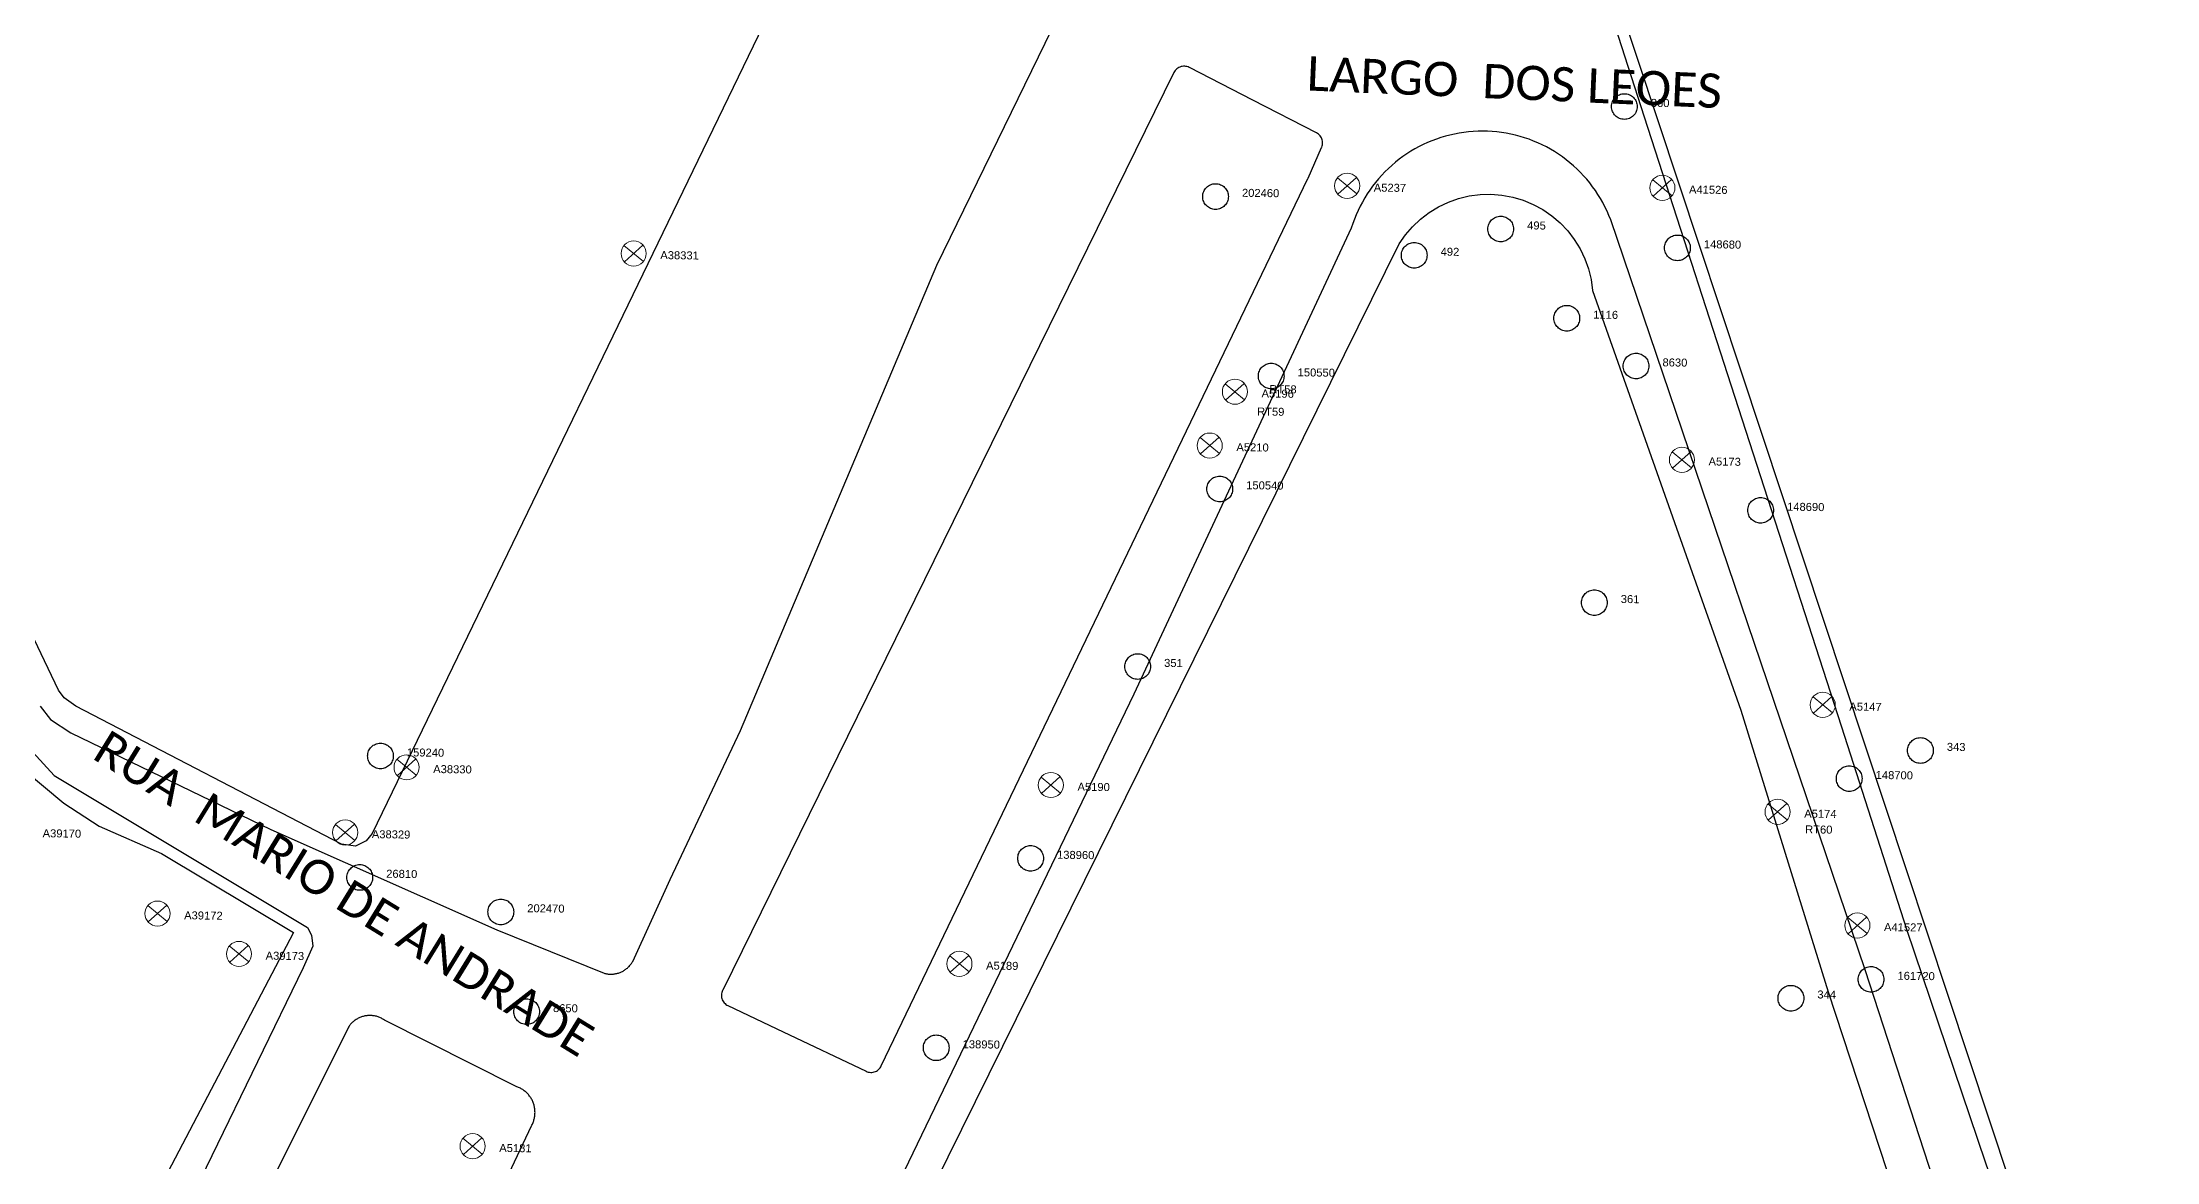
# Model space of a CAD drawing. Header units: millimetres. Extents: x 676447 to 689606, y 7455628 to 7463967.
# Drawn here: x 684855.3 to 685040.3, y 7460508.2 to 7460606.2 of the extents above; entities that cross this region are included whole.
import ezdxf

# ---------------------------------------------------------------- set-up
doc = ezdxf.new("R2010")
doc.units = ezdxf.units.MM
doc.header["$LTSCALE"] = 0.1
doc.header["$MEASUREMENT"] = 0
doc.linetypes.add('PHANTOM2', pattern=[1.25, 0.625, -0.125, 0.125, -0.125, 0.125, -0.125])
doc.layers.add('10.4-Postes', color=1, linetype='Continuous', lineweight=0)
for name, color, linetype in [('Caixas Subterrâneas', 5, 'Continuous'), ('LEGENDAS_INFRAESTRUTURAS', 7, 'Continuous'), ('MUB_MEIOFIO', 7, 'Continuous'), ('MUB_QUADRAS', 7, 'Continuous'), ('MUB_SEGMENTO', 7, 'Continuous'), ('NOS_DE_INFRAESTRUTURA', 7, 'Continuous')]:
    doc.layers.add(name, color=color, linetype=linetype)
doc.styles.add('Legend', font='calibri.ttf')
doc.styles.get("Standard").update_dxf_attribs({"font": 'arial.ttf'})

# ---------------------------------------------------------------- blocks, each defined once
blk = doc.blocks.new('PTPT')
at = {"layer": '10.4-Postes', "color": 1, "linetype": 'PHANTOM2'}
for points in [[(-0.0000079, 0.0000104), (0.0000075, -0.000002)], [(0.000007, 0.0000109), (-0.0000074, -0.0000025)]]:
    blk.add_lwpolyline(points, dxfattribs=at)
at = {"layer": '10.4-Postes', "color": 1}
blk.add_circle((-0.0000002, 0.0000042), 0.00000987, dxfattribs=at)
blk = doc.blocks.new('MHMZ')
at = {"linetype": 'PHANTOM2'}
blk.add_circle((0, 0), 0.0000101, dxfattribs=at)

msp = doc.modelspace()

# ---------------------------------------------------------------- linework, layer by layer
at = {"layer": 'MUB_MEIOFIO', "color": 253, "linetype": 'Continuous'}
for points in [[(685041.01, 7460462.75), (685033.14, 7460485.69), (685025.34, 7460508.07), (685018.44, 7460528.53), (685012.73, 7460546.23), (685004.66, 7460571.21), (684995.49, 7460599.62), (684989.78, 7460617.32)], [(684855.11, 7460548.09), (684856.01, 7460546.9), (684857.81, 7460545.76), (684875.3, 7460537.3), (684895.07, 7460528.51), (684904.46, 7460524.7), (684904.53, 7460524.68), (684904.6, 7460524.67), (684904.67, 7460524.65), (684904.75, 7460524.64), (684904.82, 7460524.63), (684904.9, 7460524.63), (684904.97, 7460524.62), (684905.05, 7460524.62), (684905.12, 7460524.62), (684905.2, 7460524.62), (684905.27, 7460524.63), (684905.35, 7460524.64), (684905.42, 7460524.65), (684905.49, 7460524.67), (684905.57, 7460524.68), (684905.64, 7460524.7), (684905.71, 7460524.72), (684905.78, 7460524.75), (684905.85, 7460524.77), (684905.92, 7460524.8), (684905.99, 7460524.83), (684906.06, 7460524.86), (684906.12, 7460524.9), (684906.19, 7460524.94), (684906.25, 7460524.98), (684906.31, 7460525.02), (684906.37, 7460525.06), (684906.43, 7460525.11), (684906.49, 7460525.16), (684906.54, 7460525.21), (684906.6, 7460525.26), (684906.65, 7460525.31), (684906.7, 7460525.37), (684906.75, 7460525.43), (684906.8, 7460525.49), (684906.84, 7460525.55), (684906.88, 7460525.61), (684906.92, 7460525.67), (684906.96, 7460525.74), (684910.24, 7460532.91), (684916.4, 7460545.95), (684933.56, 7460586.68), (684944.23, 7460608.55)], [(684961.22, 7460601.12), (684955.67, 7460603.97), (684955.65, 7460603.98), (684955.55, 7460604.02), (684955.45, 7460604.05), (684955.35, 7460604.07), (684955.25, 7460604.08), (684955.14, 7460604.08), (684955.04, 7460604.07), (684954.94, 7460604.05), (684954.84, 7460604.01), (684954.74, 7460603.97), (684954.65, 7460603.92), (684954.57, 7460603.85), (684954.49, 7460603.78), (684954.42, 7460603.7), (684954.36, 7460603.62), (684954.31, 7460603.53), (684914.83, 7460523.22), (684914.82, 7460523.21), (684914.78, 7460523.11), (684914.75, 7460523.01), (684914.73, 7460522.91), (684914.72, 7460522.8), (684914.73, 7460522.7), (684914.74, 7460522.59), (684914.77, 7460522.49), (684914.8, 7460522.39), (684914.85, 7460522.3), (684914.9, 7460522.21), (684914.96, 7460522.13), (684915.04, 7460522.05), (684915.12, 7460521.98), (684915.2, 7460521.92), (684915.29, 7460521.87), (684920.13, 7460519.57), (684927.38, 7460516.13), (684927.47, 7460516.09), (684927.57, 7460516.06), (684927.68, 7460516.04), (684927.78, 7460516.03), (684927.89, 7460516.03), (684927.99, 7460516.05), (684928.09, 7460516.07), (684928.19, 7460516.11), (684928.28, 7460516.15), (684928.37, 7460516.2), (684928.46, 7460516.27), (684928.53, 7460516.34), (684928.6, 7460516.42), (684928.66, 7460516.51), (684928.71, 7460516.6), (684966.03, 7460594.26), (684966.05, 7460594.28), (684967.23, 7460596.97), (684967.25, 7460597.01), (684967.28, 7460597.11), (684967.3, 7460597.21), (684967.31, 7460597.32), (684967.31, 7460597.42), (684967.3, 7460597.52), (684967.28, 7460597.63), (684967.25, 7460597.73), (684967.21, 7460597.82), (684967.16, 7460597.91), (684967.09, 7460598), (684967.02, 7460598.08), (684966.95, 7460598.15), (684966.86, 7460598.21), (684966.77, 7460598.26), (684961.22, 7460601.12)], [(685027.88, 7460484.76), (685014.8, 7460525), (684992.52, 7460590.65), (684992.37, 7460591.03), (684992.2, 7460591.41), (684992.02, 7460591.78), (684991.83, 7460592.15), (684991.63, 7460592.51), (684991.41, 7460592.86), (684991.18, 7460593.21), (684990.94, 7460593.54), (684990.69, 7460593.87), (684990.43, 7460594.19), (684990.15, 7460594.5), (684989.87, 7460594.8), (684989.58, 7460595.09), (684989.27, 7460595.37), (684988.96, 7460595.64), (684988.63, 7460595.9), (684988.3, 7460596.15), (684987.96, 7460596.38), (684987.61, 7460596.61), (684987.26, 7460596.82), (684986.9, 7460597.02), (684986.53, 7460597.21), (684986.15, 7460597.38), (684985.77, 7460597.54), (684985.38, 7460597.69), (684984.99, 7460597.82), (684984.6, 7460597.94), (684984.2, 7460598.05), (684983.79, 7460598.14), (684983.39, 7460598.22), (684982.98, 7460598.29), (684982.57, 7460598.34), (684982.16, 7460598.37), (684981.74, 7460598.4), (684981.33, 7460598.4), (684980.92, 7460598.4), (684980.5, 7460598.38), (684980.09, 7460598.34), (684979.68, 7460598.29), (684979.27, 7460598.23), (684978.86, 7460598.15), (684978.46, 7460598.06), (684978.06, 7460597.96), (684977.66, 7460597.84), (684977.27, 7460597.71), (684976.88, 7460597.56), (684976.5, 7460597.4), (684976.13, 7460597.23), (684975.76, 7460597.05), (684975.39, 7460596.85), (684975.04, 7460596.64), (684974.69, 7460596.42), (684974.35, 7460596.18), (684974.01, 7460595.94), (684973.69, 7460595.68), (684973.37, 7460595.41), (684973.07, 7460595.13), (684972.77, 7460594.84), (684972.49, 7460594.54), (684972.21, 7460594.23), (684971.95, 7460593.92), (684971.69, 7460593.59), (684971.45, 7460593.25), (684971.22, 7460592.91), (684971, 7460592.56), (684970.8, 7460592.2), (684970.6, 7460591.83), (684970.42, 7460591.46), (684970.25, 7460591.08), (684970.1, 7460590.7), (684969.96, 7460590.31), (684969.83, 7460589.92), (684950.8, 7460549.12), (684928.44, 7460502.67)], [(684848.56, 7460550.5), (684856.35, 7460542), (684878.5, 7460528.71), (684878.86, 7460528.05), (684878.96, 7460527.07), (684878.14, 7460525.17), (684862.15, 7460492.27)], [(684886.95, 7460487.76), (684898.1, 7460511.35), (684898.14, 7460511.42), (684898.18, 7460511.49), (684898.21, 7460511.57), (684898.24, 7460511.64), (684898.27, 7460511.72), (684898.3, 7460511.8), (684898.32, 7460511.87), (684898.34, 7460511.95), (684898.36, 7460512.03), (684898.38, 7460512.11), (684898.39, 7460512.19), (684898.4, 7460512.27), (684898.41, 7460512.35), (684898.41, 7460512.44), (684898.42, 7460512.52), (684898.41, 7460512.6), (684898.41, 7460512.68), (684898.4, 7460512.76), (684898.39, 7460512.84), (684898.38, 7460512.92), (684898.37, 7460513), (684898.35, 7460513.08), (684898.33, 7460513.16), (684898.31, 7460513.24), (684898.28, 7460513.32), (684898.25, 7460513.39), (684898.22, 7460513.47), (684898.19, 7460513.54), (684898.15, 7460513.62), (684898.11, 7460513.69), (684898.07, 7460513.76), (684898.03, 7460513.83), (684897.98, 7460513.9), (684897.94, 7460513.96), (684897.88, 7460514.03), (684897.83, 7460514.09), (684897.78, 7460514.15), (684897.72, 7460514.21), (684897.66, 7460514.26), (684897.6, 7460514.32), (684897.54, 7460514.37), (684897.47, 7460514.42), (684897.41, 7460514.47), (684897.34, 7460514.52), (684897.27, 7460514.56), (684897.2, 7460514.6), (684897.13, 7460514.64), (684897.06, 7460514.68), (684896.98, 7460514.71), (684896.91, 7460514.74), (684896.83, 7460514.77), (684896.75, 7460514.79), (684885.23, 7460520.61), (684885.17, 7460520.65), (684885.1, 7460520.7), (684885.04, 7460520.73), (684884.97, 7460520.77), (684884.9, 7460520.8), (684884.83, 7460520.84), (684884.76, 7460520.86), (684884.68, 7460520.89), (684884.61, 7460520.91), (684884.53, 7460520.94), (684884.46, 7460520.95), (684884.38, 7460520.97), (684884.31, 7460520.98), (684884.23, 7460520.99), (684884.15, 7460521), (684884.07, 7460521.01), (684884, 7460521.01), (684883.92, 7460521.01), (684883.84, 7460521.01), (684883.76, 7460521), (684883.69, 7460520.99), (684883.61, 7460520.98), (684883.53, 7460520.97), (684883.46, 7460520.95), (684883.38, 7460520.93), (684883.31, 7460520.91), (684883.23, 7460520.89), (684883.16, 7460520.86), (684883.09, 7460520.83), (684883.02, 7460520.8), (684882.95, 7460520.77), (684882.88, 7460520.73), (684882.81, 7460520.69), (684882.75, 7460520.65), (684882.68, 7460520.61), (684882.62, 7460520.56), (684882.56, 7460520.51), (684882.5, 7460520.46), (684882.44, 7460520.41), (684882.39, 7460520.36), (684882.33, 7460520.3), (684882.28, 7460520.25), (684882.23, 7460520.19), (684882.18, 7460520.13), (684882.14, 7460520.06), (684882.09, 7460520), (684870.28, 7460496.34)]]:
    msp.add_lwpolyline(points, dxfattribs=at)
at = {"layer": 'MUB_MEIOFIO', "linetype": 'Continuous'}
for points in [[(685041.01, 7460462.75), (685033.14, 7460485.69), (685025.34, 7460508.07), (685018.44, 7460528.53), (685012.73, 7460546.23), (685004.66, 7460571.21), (684995.49, 7460599.62), (684989.78, 7460617.32)], [(684855.11, 7460548.09), (684856.01, 7460546.9), (684857.81, 7460545.76), (684875.3, 7460537.3), (684895.07, 7460528.51), (684904.46, 7460524.7), (684904.53, 7460524.68), (684904.6, 7460524.67), (684904.67, 7460524.65), (684904.75, 7460524.64), (684904.82, 7460524.63), (684904.9, 7460524.63), (684904.97, 7460524.62), (684905.05, 7460524.62), (684905.12, 7460524.62), (684905.2, 7460524.62), (684905.27, 7460524.63), (684905.35, 7460524.64), (684905.42, 7460524.65), (684905.49, 7460524.67), (684905.57, 7460524.68), (684905.64, 7460524.7), (684905.71, 7460524.72), (684905.78, 7460524.75), (684905.85, 7460524.77), (684905.92, 7460524.8), (684905.99, 7460524.83), (684906.06, 7460524.86), (684906.12, 7460524.9), (684906.19, 7460524.94), (684906.25, 7460524.98), (684906.31, 7460525.02), (684906.37, 7460525.06), (684906.43, 7460525.11), (684906.49, 7460525.16), (684906.54, 7460525.21), (684906.6, 7460525.26), (684906.65, 7460525.31), (684906.7, 7460525.37), (684906.75, 7460525.43), (684906.8, 7460525.49), (684906.84, 7460525.55), (684906.88, 7460525.61), (684906.92, 7460525.67), (684906.96, 7460525.74), (684910.24, 7460532.91), (684916.4, 7460545.95), (684933.56, 7460586.68), (684944.23, 7460608.55)], [(684961.22, 7460601.12), (684955.67, 7460603.97), (684955.65, 7460603.98), (684955.55, 7460604.02), (684955.45, 7460604.05), (684955.35, 7460604.07), (684955.25, 7460604.08), (684955.14, 7460604.08), (684955.04, 7460604.07), (684954.94, 7460604.05), (684954.84, 7460604.01), (684954.74, 7460603.97), (684954.65, 7460603.92), (684954.57, 7460603.85), (684954.49, 7460603.78), (684954.42, 7460603.7), (684954.36, 7460603.62), (684954.31, 7460603.53), (684914.83, 7460523.22), (684914.82, 7460523.21), (684914.78, 7460523.11), (684914.75, 7460523.01), (684914.73, 7460522.91), (684914.72, 7460522.8), (684914.73, 7460522.7), (684914.74, 7460522.59), (684914.77, 7460522.49), (684914.8, 7460522.39), (684914.85, 7460522.3), (684914.9, 7460522.21), (684914.96, 7460522.13), (684915.04, 7460522.05), (684915.12, 7460521.98), (684915.2, 7460521.92), (684915.29, 7460521.87), (684920.13, 7460519.57), (684927.38, 7460516.13), (684927.47, 7460516.09), (684927.57, 7460516.06), (684927.68, 7460516.04), (684927.78, 7460516.03), (684927.89, 7460516.03), (684927.99, 7460516.05), (684928.09, 7460516.07), (684928.19, 7460516.11), (684928.28, 7460516.15), (684928.37, 7460516.2), (684928.46, 7460516.27), (684928.53, 7460516.34), (684928.6, 7460516.42), (684928.66, 7460516.51), (684928.71, 7460516.6), (684966.03, 7460594.26), (684966.05, 7460594.28), (684967.23, 7460596.97), (684967.25, 7460597.01), (684967.28, 7460597.11), (684967.3, 7460597.21), (684967.31, 7460597.32), (684967.31, 7460597.42), (684967.3, 7460597.52), (684967.28, 7460597.63), (684967.25, 7460597.73), (684967.21, 7460597.82), (684967.16, 7460597.91), (684967.09, 7460598), (684967.02, 7460598.08), (684966.95, 7460598.15), (684966.86, 7460598.21), (684966.77, 7460598.26), (684961.22, 7460601.12)], [(685027.88, 7460484.76), (685014.8, 7460525), (684992.52, 7460590.65), (684992.37, 7460591.03), (684992.2, 7460591.41), (684992.02, 7460591.78), (684991.83, 7460592.15), (684991.63, 7460592.51), (684991.41, 7460592.86), (684991.18, 7460593.21), (684990.94, 7460593.54), (684990.69, 7460593.87), (684990.43, 7460594.19), (684990.15, 7460594.5), (684989.87, 7460594.8), (684989.58, 7460595.09), (684989.27, 7460595.37), (684988.96, 7460595.64), (684988.63, 7460595.9), (684988.3, 7460596.15), (684987.96, 7460596.38), (684987.61, 7460596.61), (684987.26, 7460596.82), (684986.9, 7460597.02), (684986.53, 7460597.21), (684986.15, 7460597.38), (684985.77, 7460597.54), (684985.38, 7460597.69), (684984.99, 7460597.82), (684984.6, 7460597.94), (684984.2, 7460598.05), (684983.79, 7460598.14), (684983.39, 7460598.22), (684982.98, 7460598.29), (684982.57, 7460598.34), (684982.16, 7460598.37), (684981.74, 7460598.4), (684981.33, 7460598.4), (684980.92, 7460598.4), (684980.5, 7460598.38), (684980.09, 7460598.34), (684979.68, 7460598.29), (684979.27, 7460598.23), (684978.86, 7460598.15), (684978.46, 7460598.06), (684978.06, 7460597.96), (684977.66, 7460597.84), (684977.27, 7460597.71), (684976.88, 7460597.56), (684976.5, 7460597.4), (684976.13, 7460597.23), (684975.76, 7460597.05), (684975.39, 7460596.85), (684975.04, 7460596.64), (684974.69, 7460596.42), (684974.35, 7460596.18), (684974.01, 7460595.94), (684973.69, 7460595.68), (684973.37, 7460595.41), (684973.07, 7460595.13), (684972.77, 7460594.84), (684972.49, 7460594.54), (684972.21, 7460594.23), (684971.95, 7460593.92), (684971.69, 7460593.59), (684971.45, 7460593.25), (684971.22, 7460592.91), (684971, 7460592.56), (684970.8, 7460592.2), (684970.6, 7460591.83), (684970.42, 7460591.46), (684970.25, 7460591.08), (684970.1, 7460590.7), (684969.96, 7460590.31), (684969.83, 7460589.92), (684950.8, 7460549.12), (684928.44, 7460502.67)], [(684848.56, 7460550.5), (684856.35, 7460542), (684878.5, 7460528.71), (684878.86, 7460528.05), (684878.96, 7460527.07), (684878.14, 7460525.17), (684862.15, 7460492.27)], [(684886.95, 7460487.76), (684898.1, 7460511.35), (684898.14, 7460511.42), (684898.18, 7460511.49), (684898.21, 7460511.57), (684898.24, 7460511.64), (684898.27, 7460511.72), (684898.3, 7460511.8), (684898.32, 7460511.87), (684898.34, 7460511.95), (684898.36, 7460512.03), (684898.38, 7460512.11), (684898.39, 7460512.19), (684898.4, 7460512.27), (684898.41, 7460512.35), (684898.41, 7460512.44), (684898.42, 7460512.52), (684898.41, 7460512.6), (684898.41, 7460512.68), (684898.4, 7460512.76), (684898.39, 7460512.84), (684898.38, 7460512.92), (684898.37, 7460513), (684898.35, 7460513.08), (684898.33, 7460513.16), (684898.31, 7460513.24), (684898.28, 7460513.32), (684898.25, 7460513.39), (684898.22, 7460513.47), (684898.19, 7460513.54), (684898.15, 7460513.62), (684898.11, 7460513.69), (684898.07, 7460513.76), (684898.03, 7460513.83), (684897.98, 7460513.9), (684897.94, 7460513.96), (684897.88, 7460514.03), (684897.83, 7460514.09), (684897.78, 7460514.15), (684897.72, 7460514.21), (684897.66, 7460514.26), (684897.6, 7460514.32), (684897.54, 7460514.37), (684897.47, 7460514.42), (684897.41, 7460514.47), (684897.34, 7460514.52), (684897.27, 7460514.56), (684897.2, 7460514.6), (684897.13, 7460514.64), (684897.06, 7460514.68), (684896.98, 7460514.71), (684896.91, 7460514.74), (684896.83, 7460514.77), (684896.75, 7460514.79), (684885.23, 7460520.61), (684885.17, 7460520.65), (684885.1, 7460520.7), (684885.04, 7460520.73), (684884.97, 7460520.77), (684884.9, 7460520.8), (684884.83, 7460520.84), (684884.76, 7460520.86), (684884.68, 7460520.89), (684884.61, 7460520.91), (684884.53, 7460520.94), (684884.46, 7460520.95), (684884.38, 7460520.97), (684884.31, 7460520.98), (684884.23, 7460520.99), (684884.15, 7460521), (684884.07, 7460521.01), (684884, 7460521.01), (684883.92, 7460521.01), (684883.84, 7460521.01), (684883.76, 7460521), (684883.69, 7460520.99), (684883.61, 7460520.98), (684883.53, 7460520.97), (684883.46, 7460520.95), (684883.38, 7460520.93), (684883.31, 7460520.91), (684883.23, 7460520.89), (684883.16, 7460520.86), (684883.09, 7460520.83), (684883.02, 7460520.8), (684882.95, 7460520.77), (684882.88, 7460520.73), (684882.81, 7460520.69), (684882.75, 7460520.65), (684882.68, 7460520.61), (684882.62, 7460520.56), (684882.56, 7460520.51), (684882.5, 7460520.46), (684882.44, 7460520.41), (684882.39, 7460520.36), (684882.33, 7460520.3), (684882.28, 7460520.25), (684882.23, 7460520.19), (684882.18, 7460520.13), (684882.14, 7460520.06), (684882.09, 7460520), (684870.28, 7460496.34)]]:
    msp.add_lwpolyline(points, dxfattribs=at)
at = {"layer": 'MUB_QUADRAS', "linetype": 'Continuous'}
for points in [[(684920.12, 7460611.3), (684884.16, 7460536.94), (684883.65, 7460536.28), (684882.71, 7460535.84), (684881.48, 7460536.01), (684858.24, 7460548.07), (684857.23, 7460548.81), (684856.71, 7460549.47), (684827.32, 7460611.09)], [(685047.6, 7460446.69), (685029.28, 7460500.95), (684993.07, 7460610.25)], [(684929.77, 7460498.96), (684974.02, 7460588.53), (684974.56, 7460589.32), (684975.18, 7460590.04), (684975.88, 7460590.7), (684976.64, 7460591.28), (684977.45, 7460591.78), (684978.32, 7460592.2), (684979.22, 7460592.51), (684980.15, 7460592.74), (684981.1, 7460592.86), (684982.05, 7460592.88), (684983.01, 7460592.81), (684983.95, 7460592.63), (684984.87, 7460592.36), (684985.75, 7460591.99), (684986.59, 7460591.54), (684987.38, 7460591), (684988.1, 7460590.37), (684988.76, 7460589.68), (684989.34, 7460588.92), (684989.84, 7460588.1), (684990.25, 7460587.24), (684990.57, 7460586.34), (684990.8, 7460585.41), (684990.92, 7460584.46), (685003.9, 7460547.74), (685011.55, 7460523.09), (685035.98, 7460448.64)], [(684853.81, 7460542.43), (684857.2, 7460539.6), (684860.28, 7460537.58), (684865.73, 7460535.18), (684877.27, 7460528.28), (684864.42, 7460503.73), (684857.95, 7460491.14), (684863.23, 7460487.23), (684873.28, 7460480.63), (684861.17, 7460453.86), (684854.09, 7460438.94)]]:
    msp.add_lwpolyline(points, dxfattribs=at)

# ---------------------------------------------------------------- block references
at = {"layer": 'Caixas Subterrâneas', "color": 40}
for p, xscale, yscale, zscale, rotation in [((684993.72, 7460600.56), 111319.4907932735, 111319.4907932735, 111319.4907932735, 359.2961841240934), ((684957.95, 7460592.68), 111319.4907932736, 111319.4907932736, 111319.4907932736, 359.2963176923007), ((684982.9, 7460589.84), 111319.4907932736, 111319.4907932736, 111319.4907932736, 154.2962219185376), ((684975.33, 7460587.54), 111319.4907932736, 111319.4907932736, 111319.4907932736, 158.2962500181371), ((684998.36, 7460588.19), 111319.4907932736, 111319.4907932736, 111319.4907932736, 359.2961626602406), ((684988.68, 7460582.03), 111319.4907932736, 111319.4907932736, 111319.4907932736, 201.2961975661002), ((684962.82, 7460576.97), 111319.4907932736, 111319.4907932736, 111319.4907932736, 359.2962943054957), ((684994.74, 7460577.85), 111319.4907932736, 111319.4907932736, 111319.4907932736, 359.2961732318162), ((684958.32, 7460567.09), 111319.4907932736, 111319.4907932736, 111319.4907932736, 359.2963083690527), ((685005.64, 7460565.22), 111319.4907932736, 111319.4907932736, 111319.4907932736, 359.2961278864901), ((684991.09, 7460557.14), 111319.4907932736, 111319.4907932736, 111319.4907932736, 359.2961806981287), ((684951.14, 7460551.55), 111319.4907932735, 111319.4907932735, 111319.4907932735, 359.2963308902168), ((684884.89, 7460543.72), 111319.4907932736, 111319.4907932736, 111319.4907932736, 359.2965803443296), ((685019.62, 7460544.2), 111319.4907932735, 111319.4907932735, 111319.4907932735, 359.296068241399), ((685013.39, 7460541.74), 111319.4907932736, 111319.4907932736, 111319.4907932736, 359.2960911643997), ((684941.77, 7460534.76), 111319.4907932736, 111319.4907932736, 111319.4907932736, 359.2963613279457), ((684883.08, 7460533.09), 111319.4907932735, 111319.4907932735, 111319.4907932735, 359.2965839680108), ((684895.42, 7460530.07), 111319.4907932736, 111319.4907932736, 111319.4907932736, 359.2965361049921), ((685015.3, 7460524.17), 111319.4907932736, 111319.4907932736, 111319.4907932736, 359.296078497957), ((684897.68, 7460521.34), 111319.4907932736, 111319.4907932736, 111319.4907932736, 359.2965248384706), ((685008.29, 7460522.52), 111319.4907932735, 111319.4907932735, 111319.4907932735, 359.2961046138738), ((684933.51, 7460518.18), 111319.4907932736, 111319.4907932736, 111319.4907932736, 359.2963876289465)]:
    msp.add_blockref('MHMZ', p, dxfattribs=dict(at, xscale=xscale, yscale=yscale, zscale=zscale, rotation=rotation))
at = {"layer": 'NOS_DE_INFRAESTRUTURA', "color": 1}
for p, xscale, yscale, zscale, rotation in [((684969.48, 7460593.15), 111319.4907932735, 111319.4907932735, 111319.4907932735, 359.2962739993499), ((684997.06, 7460592.98), 111319.4907932736, 111319.4907932736, 111319.4907932736, 359.2961690869348), ((684907.06, 7460587.23), 111319.4907932735, 111319.4907932735, 111319.4907932735, 359.2965094755049), ((684959.66, 7460575.13), 111319.4907932736, 111319.4907932736, 111319.4907932736, 359.2963057422702), ((684957.46, 7460570.42), 111319.4907932736, 111319.4907932736, 111319.4907932736, 359.296312678175), ((684998.77, 7460569.17), 111319.4907932736, 111319.4907932736, 111319.4907932736, 359.2961552221395), ((685011.09, 7460547.73), 111319.4907932736, 111319.4907932736, 111319.4907932736, 359.2961017502182), ((684887.19, 7460542.26), 111319.4907932736, 111319.4907932736, 111319.4907932736, 359.296571156043), ((684943.56, 7460540.71), 111319.4907932736, 111319.4907932736, 111319.4907932736, 359.2963563588038), ((685007.14, 7460538.36), 111319.4907932736, 111319.4907932736, 111319.4907932736, 359.2961138728647), ((684881.82, 7460536.56), 111319.4907932735, 111319.4907932735, 111319.4907932735, 359.2965898229774), ((684865.4, 7460529.46), 111319.4907932736, 111319.4907932736, 111319.4907932736, 359.2966500478559), ((685014.12, 7460528.42), 111319.4907932736, 111319.4907932736, 111319.4907932736, 359.2960842671187), ((684872.53, 7460525.93), 111319.4907932736, 111319.4907932736, 111319.4907932736, 359.2966218691972), ((684935.56, 7460525.06), 111319.4907932736, 111319.4907932736, 111319.4907932736, 359.2963819375229), ((684892.97, 7460509.1), 111319.4907932736, 111319.4907932736, 111319.4907932736, 359.2965389350236)]:
    msp.add_blockref('PTPT', p, dxfattribs=dict(at, xscale=xscale, yscale=yscale, zscale=zscale, rotation=rotation))

# ---------------------------------------------------------------- texts
at = {"layer": 'LEGENDAS_INFRAESTRUTURAS', "color": 5}
for s, rotation, p in [('360', 359.2962, (684996.03, 7460600.53)), ('202460', 359.2963, (684960.26, 7460592.66)), ('495', 359.2962, (684985.21, 7460589.81)), ('148680', 359.2962, (685000.67, 7460588.16)), ('492', 359.2962, (684977.64, 7460587.51)), ('1116', 359.2962, (684990.99, 7460582)), ('150550', 359.2963, (684965.13, 7460576.95)), ('8630', 359.2962, (684997.05, 7460577.82)), ('150540', 359.2963, (684960.63, 7460567.07)), ('148690', 359.2961, (685007.95, 7460565.19)), ('361', 359.2962, (684993.4, 7460557.11)), ('351', 359.2963, (684953.45, 7460551.52)), ('159240', 359.2966, (684887.2, 7460543.69)), ('343', 359.2961, (685021.93, 7460544.17)), ('148700', 359.2961, (685015.7, 7460541.71)), ('138960', 359.2964, (684944.08, 7460534.73)), ('26810', 359.2966, (684885.39, 7460533.07)), ('202470', 359.2965, (684897.73, 7460530.05)), ('161720', 359.2961, (685017.61, 7460524.14)), ('8650', 359.2965, (684899.98, 7460521.31)), ('344', 359.2961, (685010.6, 7460522.5)), ('138950', 359.2964, (684935.82, 7460518.15))]:
    msp.add_text(s, height=0.7, rotation=rotation, dxfattribs=at).set_placement(p)
at = {"layer": 'LEGENDAS_INFRAESTRUTURAS', "color": 1}
for s, rotation, p in [('A5237', 359.2963, (684971.79, 7460593.12)), ('A41526', 359.2962, (684999.37, 7460592.95)), ('A38331', 359.2965, (684909.37, 7460587.21)), ('A5196', 359.2963, (684961.97, 7460575.1)), ('RT58', 359.2963, (684962.65, 7460575.48)), ('RT59', 359.2963, (684961.58, 7460573.52)), ('A5210', 359.2963, (684959.77, 7460570.4)), ('A5173', 359.2961, (685001.08, 7460569.15)), ('A5147', 359.2961, (685013.4, 7460547.7)), ('A38330', 359.2966, (684889.5, 7460542.23)), ('A5190', 359.2963, (684945.87, 7460540.68)), ('A5174', 359.2961, (685009.45, 7460538.33)), ('A39170', 359.2967, (684855.33, 7460536.61)), ('A38329', 359.2966, (684884.13, 7460536.53)), ('RT60', 359.2961, (685009.53, 7460536.95)), ('A39172', 359.2966, (684867.71, 7460529.43)), ('A41527', 359.2961, (685016.43, 7460528.4)), ('A39173', 359.2966, (684874.84, 7460525.9)), ('A5189', 359.2964, (684937.87, 7460525.03)), ('A5181', 359.2965, (684895.28, 7460509.07))]:
    msp.add_text(s, height=0.7, rotation=rotation, dxfattribs=at).set_placement(p)
at = {"layer": 'MUB_SEGMENTO', "color": 253, "style": 'Legend'}
for s, rotation, p in [('LARGO  DOS LEOES', 357.5369, (684965.89, 7460601.97)), ('RUA  MARIO DE ANDRADE', 328.3973, (684859.55, 7460543.56))]:
    msp.add_text(s, height=3, rotation=rotation, dxfattribs=at).set_placement(p)

doc.saveas('drawing.dxf')
